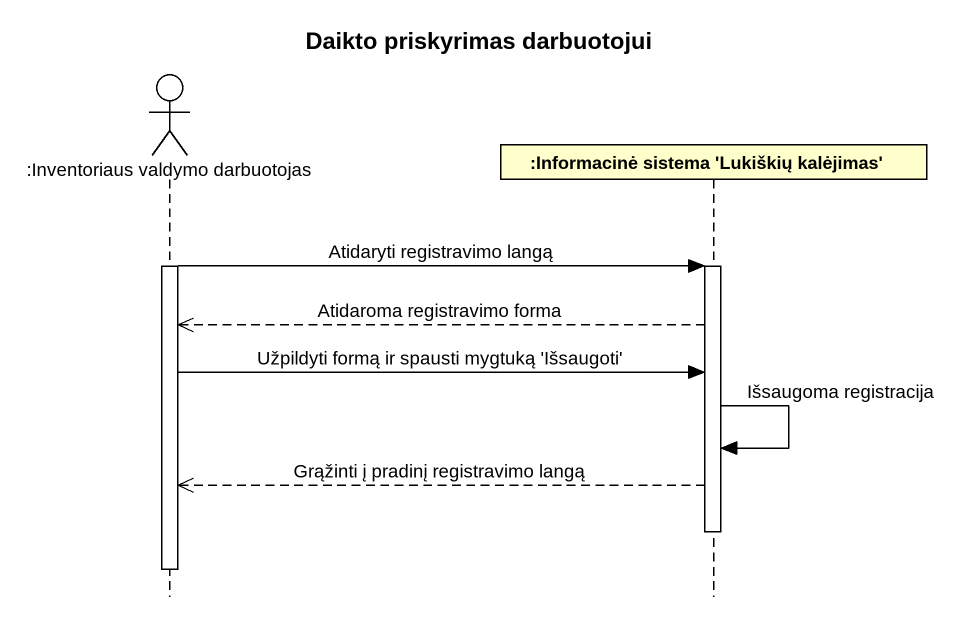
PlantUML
@startuml
title Daikto priskyrimas darbuotojui
hide footbox
actor ":Inventoriaus valdymo darbuotojas" as Inventoriaus_valdymo
participant ":Informacinė sistema 'Lukiškių kalėjimas'" as Informacinė_sistema

activate Inventoriaus_valdymo
Inventoriaus_valdymo -> Informacinė_sistema : Atidaryti registravimo langą
activate Informacinė_sistema
Informacinė_sistema -->> Inventoriaus_valdymo : Atidaroma registravimo forma
Inventoriaus_valdymo -> Informacinė_sistema : Užpildyti formą ir spausti mygtuką 'Išsaugoti'
Informacinė_sistema -> Informacinė_sistema : Išsaugoma registracija
Informacinė_sistema -->> Inventoriaus_valdymo : Grąžinti į pradinį registravimo langą
deactivate Informacinė_sistema
deactivate Inventoriaus_valdymo
@enduml
